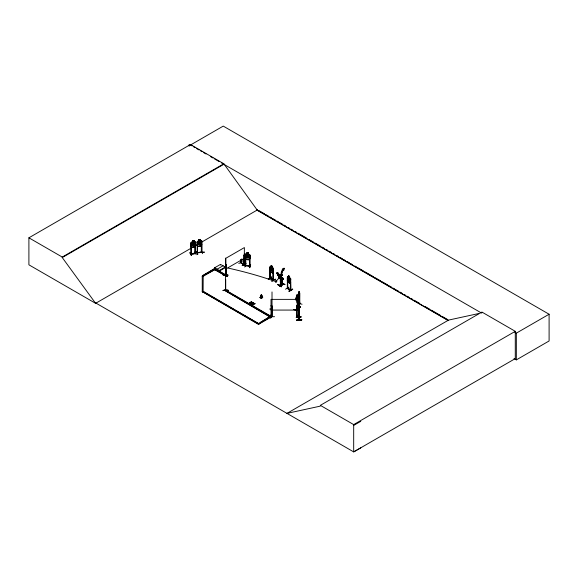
<?xml version="1.0" encoding="UTF-8"?>
<svg xmlns="http://www.w3.org/2000/svg" width="578" height="578" viewBox="0 0 578 578"><rect width="100%" height="100%" fill="white"/><g stroke="black" fill="none" stroke-linecap="round" stroke-linejoin="round"><path stroke-width="0.87" d="M269.644 309.078L271.277 308.898M261.364 296.131C260.953 291.847 263.77 299.505 260.707 297.627L261.408 294.729M298.616 317.3L299.231 320.053L299.216 308.551M299.346 309.071L299.404 320.046L299.173 319.381M282.115 278.74L282.411 278.878M298.884 305.87L298.812 305.011M299.158 312.062L299.093 313.103L299.216 312.055M298.082 298.501L298.284 299.556L299.44 297.453L299.606 295.893M261.054 297.793L261.285 294.816L260.548 297.381M298.884 294.903L299.296 292.967L299.31 296.015L298.877 295.502L298.45 297.547L298.609 294.173L298.797 294.838M295.365 309.57L298.494 310.335L293.747 309.57M300.524 306.781L296.63 306.051M299.072 310.545L298.978 311.137L298.725 308.76M299.411 320.002L298.848 317.264M297.005 300.163L297.02 294.831L297.056 296.225L297.41 295.546L296.203 297.634L296.521 295.712L296.29 299.563M297.403 307.46L297.742 296.55M296.803 308.912L297.562 306.802M298.429 295.575L298.356 306.492C302.785 297.583 297.186 308.883 298.284 305.82M261.061 296.196L261.343 294.744M260.707 297.627L261.307 294.852M225.507 275.562L225.716 274.875M225.543 258.106L225.543 290.445L225.738 289.744L225.543 290.055M296.073 298.385L296.247 297.612L296.037 300.119M298.327 297.005L298.58 297.619C299.664 296.514 299.556 290.185 298.58 292.352L298.118 295.018M281.761 285.583L281.616 278.538L281.688 285.597L282.274 278.56M282.165 278.553L282.765 279.557L279.831 277.657L278.524 275.41M298.616 293.667L298.335 306.492M278.986 274.933L279.463 274.651L279.326 275.258L280.67 276.746L279.188 275.316L278.697 275.619L278.856 274.998L277.563 273.589L278.972 274.962M224.141 274.297L227.645 276.508L224.661 275.02M227.616 276.486L225.499 275.309L227.645 276.508M277.816 284.701C288.516 291.095 270.591 280.2 281.291 286.544M297.771 307.279L296.637 308.609M298.631 305.841L298.898 306.463M298.739 305.618L298.718 317.553L298.884 306.817M300.509 306.976L296.637 306.015M288.957 278.871L289.99 278.408L289.267 279.499L290.019 281.493L289.036 279.651C288.581 281.464 287.302 280.012 288.798 279.217L288.082 277.31L289.022 279.051M283.22 270.425L284.008 268.235L284.405 268.459L283.625 270.649L282.895 269.955A3.916 2.225 -60.7 0 0 281.739 274.637L282.302 275.157L281.912 275.655L281.313 275.092A4.573 2.601 -60.7 0 1 282.317 270.107L282.339 269.16L284.008 268.235M273.394 272.195L273.004 273.329L270.396 271.739L269.977 270.273L270.331 271.79L273.04 273.307M290.272 283.415L290.655 282.36M290.691 282.339L290.3 283.473L287.627 281.927L287.309 280.395M243.851 259.24L243.468 260.295L241.525 259.146M243.894 259.219L243.497 260.353L241.481 259.168M193.196 243.562L194.511 242.131L193.529 243.808L194.555 245.202L193.218 244.14L191.882 245.643L192.893 243.909C190.35 241.517 193.558 242.76 193.168 243.49M197.243 241.705L197.192 245.224L197.683 246.481L201.325 245.881L201.852 244.487M201.361 252.109L201.426 252.514L201.679 251.921M245.375 254.985L245.802 255.043L245.816 265.837L245.325 265.801M246.936 254.024L246.936 252.709L248.504 252.918L248.489 254.262L249.523 254.363C251.271 257 250.339 261.942 245.888 259.146M245.838 259.219L245.361 257.81L245.838 259.219L249.537 259.674M246.936 252.709L246.972 254.103L246.185 254.436L246.185 256.892L246.972 258.048L248.439 258.243L249.226 257.297L249.226 254.84L248.439 254.298L248.504 252.918M245.592 264.283L244.725 267.043M245.816 265.837L245.816 265.324L245.78 265.851M245.766 265.829L245.325 265.67M250.072 266.01L245.282 265.374L250.021 265.873L250.072 266.4L249.544 266.35L249.689 265.829M250.021 255.7L249.588 255.642L249.631 266.371L250.108 266.306L245.332 265.772L245.361 254.284L246.987 254.074M249.804 267.744L250.65 264.746L249.573 267.686M249.429 302.489L250.881 302.482L250.874 303.551L251.278 301.441L250.931 302.525L249.429 302.713L250.931 302.525M250.874 303.551L251.56 301.608M253.128 304.852L253.482 303.761L254.963 303.79L253.482 303.985L253.128 304.852L253.532 302.966M252.846 304.685L253.532 302.742M250.592 303.385L250.881 302.482M253.532 303.797L253.814 302.908M272.014 291.948L272.014 316.715L272.18 305.878M189.859 252.868L191.477 255.555L190.119 252.608M197.77 254.515L196.383 251.741M197.727 254.486L196.347 251.77M238.786 263.532L242.261 261.531M268.25 279.102L271.732 276.927L268.279 278.928M279.347 285.583L282.808 283.574M288.877 287.158L285.554 289.224M240.881 262.455L240.491 262.231L241.012 262.369M240.527 259.97L240.499 262.658L243.967 264.623L243.93 258.366M240.614 262.159L240.997 262.73M243.634 264.457L243.62 259.074M240.614 262.549L244.429 264.348M269.948 278.199L270.294 278.408L270.114 267.441M270.345 278.408L270.425 271.19M271.154 265.685L272.216 266.299L272.787 268.38L272.787 270.836L272.216 271.559L271.154 270.945L270.583 269.565L270.583 267.108C271.053 266.075 270.078 266.906 273.011 268.033L273.43 268.691L273.43 280.193L273.047 280.005L273.495 279.68M270.677 315.191L270.706 318.023M270.916 314.996L270.728 318.008M287.252 288.328L287.671 276.609L290.727 278.834L290.727 290.329C288.285 290.893 286.861 286.5 287.591 288.552M290.459 289.759L290.857 289.86L287.642 288.27M282.642 279.203L282.837 278.112M282.62 279.225C276.421 269.153 282.396 278.452 282.563 279.188C283.603 277.57 282.736 278.704 280.706 277.209M296.536 295.726L297.07 294.838M296.622 295.799L296.919 295.264M298.66 292.425L299.093 291.543M296.622 296.239L296.919 295.705M298.66 292.865L298.963 292.338M299.115 291.464L299.093 292.858L299.455 292.179L298.291 294.238M299.78 293.183L299.657 304.144L299.606 292.367M296.637 302.229L297.569 299.267M293.74 309.606L298.494 310.335L294.592 309.57M297.46 303.226L302.063 304.209M296.088 309.851L296.319 309.476L296.29 309.859M296.637 308.883L297.757 306.824M299.469 303.833L298.125 306.058L298.429 306.268M296.803 308.638L297.511 307.236M299.628 303.869L298.248 306.246M296.904 306.983L300.083 307.474L296.897 306.831M226.309 274.969L225.839 275.085L226.186 274.882M244.277 264.623L244.227 265.013L244.393 247.572L225.875 258.265L225.991 275.547L226.309 264.652L225.875 264.76L226.309 264.652M281.97 278.74L281.985 278.719C282.83 279.427 281.096 287.078 281.761 285.221M280.402 284.773C281.341 285.611 279.608 280.251 280.605 277.888L281.016 278.083L280.973 284.752M281.414 285.424L282.006 285.445M282.339 269.16L283.068 269.854L282.721 270.331A4.573 2.601 -60.7 0 0 281.717 275.316L281.912 275.655M191.325 253.793C189.028 254.074 195.646 254.421 195.494 252.976M191.347 253.764L191.253 254.183L191.246 243.374L190.819 243.446L191.246 243.374M194.013 241.785L195.559 241.994L195.458 253.504L195.451 253.099M201.78 252.051L197.134 252.824L197.589 252.629M197.546 242.334L197.553 253.157L197.589 242.428L197.12 242.406L197.589 242.428M281.508 275.431L281.905 274.926M280.027 274.76L280.178 275.135L277.043 273.083M277.743 273.466L277.245 272.578L278.885 274.124M279.665 274.572L281.703 278.17L281.515 277.454M278.986 276.667L281.703 278.17L278.986 276.667L276.826 273.163M279.319 277.115L279.08 276.797L279.355 277.137M282.779 279.528L279.333 277.584L279.831 277.657M190.885 254.255L190.899 242.738L191.39 242.182L194.988 241.662M278.639 278.018L279.412 277.173L279.99 277.556L279.217 278.408L278.639 278.018L279.217 278.408M278.675 278.097L279.412 277.173M276.27 281.096L278.827 278.155M279.181 278.329L279.99 277.556M271.407 316.144L270.966 316.665L271.516 316.383M297.157 316.679L297.208 299.375L271.017 299.375L271.068 316.693M281.262 286.746L277.837 284.521M280.749 284.932L280.713 277.91L280.337 278.054L280.713 278.228M282.1 278.755L281.761 278.899M299.664 304.115L299.397 292.172M297.641 307.467L297.359 295.539M225.839 275.475L226.222 275.251M244.501 264.861L244.393 254.067L244.046 264.962M245.888 253.93L245.404 254.342L245.375 265.793M270.374 266.465L269.977 266.747L270.013 278.235M287.309 276.869L287.692 276.66M270.966 316.563L271.407 316.679M271.443 316.672L271.068 316.534M297.157 316.144L296.716 316.39M243.894 259.269L243.851 255.729M244.169 265.035L244.516 254.139M242.941 263.669L246.242 265.548M225.998 264.832L225.998 275.525L226.186 264.579M96.035 303.139L95.659 303.363L28.9 264.818L28.9 237.811L190.48 144.522L223.838 163.776L257.196 210.045L448.181 320.313M190.48 144.522L190.48 145.02L223.245 126.105L549.1 314.237L549.1 340.969L516.335 359.884L513.994 358.526M28.9 237.811L62.258 257.066L223.838 163.776M360.759 447.863L353.685 451.895L95.991 303.118L95.608 303.334L62.258 257.564L223.838 164.275M95.608 303.334L193.334 246.914M194.894 246.011L197.228 244.667M201.122 242.42L257.571 209.828M214.59 267.809L220.471 264.413L223.094 265.764L225.153 267.115L225.153 267.73L219.272 271.125L219.272 270.511L217.205 269.16L214.59 267.809L214.59 268.423L226.345 275.207L225.673 275.598L214.098 269.254M202.517 275.598L214.77 268.524L202.517 275.937L214.77 269.644L203.196 276.327L202.517 275.937M217.205 269.16L223.094 265.764M219.272 270.511L225.153 267.115M225.875 268.958L244.393 258.265M243.858 264.211L240.881 262.564L243.93 264.601M243.584 264.399L243.735 259.898M242.29 265.367C253.056 259.139 234.82 269.789 245.939 263.662M214.864 269.695L225.673 275.937L226.352 274.947M271.458 305.87L271.017 305.87L271.458 305.87L271.407 316.889L258.474 324.352L202.56 291.731L203.239 291.341L259.154 323.962L243.62 314.988M202.56 292.063L203.239 291.673L235.08 310.061M224.423 290.207L270.728 317.279L224.423 290.207L225.102 289.816L271.458 316.563M224.423 290.539L225.102 290.156L230.506 293.27M271.154 265.598L271.154 267L271.154 265.598L272.296 266.256L272.252 267.592L272.989 268.019M273.43 268.691L273.322 280.171M273.083 269.297L273.517 269.406L273.083 269.297L273.076 280.005M270.186 278.134L273.394 280.171M273.047 279.687L270.461 278.061M275.273 279.152L271.805 281.161M271.942 281.248L275.403 279.225M280.027 276.551L279.803 277.556M281.616 278.538L281.616 278.899M282.729 278.365L280.583 277.281M279.463 277.324L282.996 279.34L283.083 278.278M288.415 277.079L288.487 275.807L289.592 276.4L289.549 277.736M290.373 289.751L287.468 288.292L287.288 277.657L287.721 277.765M281.313 282.736L284.976 284.629L281.5 282.628M290.329 278.141L290.727 278.834M279.188 285.525L282.852 283.408L279.384 285.409M290.792 290.207L290.329 290.127L290.496 279.369L290.85 290.264L287.411 288.278M290.813 279.55L290.38 279.434M289.072 291.095C299.996 285.019 281.869 295.64 292.547 289.101M289.079 291.283L292.714 289.383M260.794 322.235L270.056 316.549L258.474 323.572M202.56 291.731L258.474 324.012L271.407 316.549M286.601 413.602L448.564 320.089L478.403 313.601M286.977 413.378L320.335 406.124L320.335 405.351L481.915 312.062L515.273 331.317L515.273 358.606L353.685 451.895L353.685 424.606L515.273 331.317M481.915 312.835L481.539 313.059L221.511 162.931M514.788 332.256L516.335 333.152L549.1 314.237M353.685 425.386L360.759 421.355M282.743 269.384L284.405 268.459M250.072 266.4L250.021 254.912L245.874 253.959M279.665 277.772L276.941 272.997M190.856 253.713L195.458 253.113M195.061 253.034L195.443 252.983M197.149 252.673C200.631 252.781 211.75 251.322 197.185 252.81M261.364 294.881L262.289 297.294M270.078 278.112L273.43 279.803M273.228 279.918L273.199 269.225M290.459 290.04L290.496 279.369M192.46 240.723L194.013 240.47L192.46 240.723L192.496 242.045L191.405 242.218M200.306 239.429L198.753 239.682L198.803 241.033L198.03 241.597L198.03 244.053L198.803 244.978L200.255 244.74L201.028 243.562L201.028 241.105L200.255 240.795L200.291 239.393L198.738 239.653L198.753 240.997L197.192 241.698L197.221 253.2M197.705 241.185L201.281 240.621L201.801 240.975M195.017 242.753L195.494 242.774L195.017 242.753L195.075 253.561L195.068 242.847M201.31 241.705L201.787 241.734L201.31 241.705L201.31 252.507M190.913 242.767L191.39 247.521L194.974 246.857M197.705 246.401L201.325 245.881M191.376 247.492L195.024 246.922L195.559 245.527L195.559 241.994M194.909 252.008L196.224 254.717M201.397 250.968L202.553 253.691M190.87 254.233L195.494 253.467M251.278 302.272L252.709 302.489L251.228 302.677M252.709 302.489L251.278 302.496L252.709 302.265M249.429 302.713L250.881 302.706M254.963 303.566L253.532 303.573L253.482 303.985M253.135 304.006L251.683 303.797L254.963 303.79M251.683 303.797L253.186 303.602M251.683 304.014L253.186 303.826M271.407 316.289L270.981 316.289M297.157 316.289L296.716 316.274M296.817 316.534L296.817 316.144M242.774 263.727L246.271 265.721M281.341 282.685L284.817 284.687M197.524 252.629L201.267 252.022M191.231 253.67L195.118 253.157M296.268 317.243L301.174 316.845L296.268 317.228M301.174 316.99L296.297 317.178M296.875 319.995C311.983 318.875 286.32 321.065 301.752 319.663M296.875 320.219L301.788 320.039L296.882 320.183M298.689 317.517L298.862 304.931L298.971 312.467M299.072 308.088L298.985 307.178L299.151 308.58M298.624 309.324L298.732 310.913M282.765 278.112L282.599 279.188M240.701 262.578L240.65 259.898M240.816 262.824L240.845 260.151M270.287 277.996L269.955 277.794L270.237 278.386M225.716 264.854L225.673 275.937M224.806 275.092C218.694 275.207 232.573 275.114 226.446 275.106M223.173 275.207L224.806 275.193M226.446 275.193L228.086 275.179M225.709 279.463L225.716 290.445L225.76 289.802M223.173 290.25C238.266 289.997 212.95 290.85 228.086 290.214M223.173 290.568L228.086 290.423L223.173 290.604M296.716 316.665L296.767 305.87L297.208 305.87M297.244 315.198L297.309 317.828M297.208 316.542L296.817 316.679M296.767 316.665L297.208 316.665M269.644 316.708L274.557 316.701M203.116 276.017L202.242 276.017L202.242 291.745L203.116 291.745L203.196 275.988M202.242 276.327L203.116 276.327M202.242 291.435L203.116 291.435M259.883 297.302C260.555 299.541 265.027 297.013 261.48 296.449M271.017 310.068L297.208 310.068M246.972 252.788L248.453 252.954M247.637 255.714L249.039 254.768L248.041 256.148L249.096 257.795L247.731 256.386C247.189 258.402 245.202 257.405 247.391 256.054L246.409 254.421L247.687 255.621M298.566 292.338L298.631 293.682M298.118 298.551L298.082 294.997L298.118 306.513M296.622 306.246L300.531 306.969L296.557 306.376M275.352 281.435L276.046 282.281L275.352 281.435A328.528 169.166 -5 0 0 228.129 268.084M299.209 319.627L298.718 317.271M299.209 320.017L299.158 308.551M270.136 278.134L270.049 266.761M273.322 279.781L270.013 277.845M290.64 290.3L290.568 289.672M282.656 269.644L283.068 269.854M282.895 269.955L283.625 270.649M277.209 272.621L278.35 273.271M190.48 145.02L192.033 145.916M193.587 146.812L195.14 147.708M196.686 148.604L199.013 149.948M200.566 150.844L202.119 151.739M203.673 152.635L205.999 153.979M210.652 156.667L212.979 158.011M214.532 158.907L219.185 161.587M259.132 210.724L264.587 213.874M266.147 214.778L268.488 216.129M270.042 217.025L271.602 217.928M273.163 218.824L275.504 220.175M277.064 221.078L278.618 221.981M280.178 222.877L282.519 224.228M284.08 225.131L285.633 226.027M287.974 227.378L289.535 228.281M291.095 229.177L292.649 230.08M294.99 231.431L296.55 232.327M298.111 233.23L306.687 238.179M309.02 239.53L313.702 242.233M315.256 243.128L320.718 246.279M322.271 247.182L324.612 248.533M326.173 249.429L327.733 250.332M329.294 251.235L331.627 252.579M333.188 253.482L334.749 254.385M337.082 255.729L338.643 256.632M340.204 257.535L342.544 258.886M344.105 259.782L345.658 260.685M347.219 261.581L349.56 262.932M351.121 263.835L352.674 264.731M355.015 266.082L356.575 266.985M358.136 267.881L363.591 271.031M365.151 271.935L373.728 276.884M375.281 277.787L380.743 280.937M382.296 281.833L387.759 284.99M389.312 285.886L391.653 287.237M393.213 288.14L394.774 289.036M396.335 289.939L398.668 291.29M400.229 292.186L401.789 293.089M404.123 294.44L405.684 295.336M407.244 296.239L408.805 297.135M411.146 298.486L412.699 299.39M414.26 300.285L419.715 303.443M425.177 306.593L429.851 309.288M431.412 310.191L440.768 315.588M442.322 316.491L447.784 319.641M256.683 209.973L448.297 320.602M289.592 276.4L288.451 275.742L288.451 277.144L287.88 277.252L287.88 279.709L288.451 281.089L289.513 281.703L290.084 280.98L289.549 276.421M290.308 283.393L287.692 281.876L287.345 280.409M282.028 278.704L281.414 278.697L281.378 285.445M215.543 269.305L224.033 274.21M259.883 297.374L261.364 298.262M251.56 301.824L251.278 301.441M232.045 294.166L271.407 316.889M236.633 310.957L242.066 314.092M320.335 405.351L353.685 424.606M282.88 279.34L279.571 277.202L279.333 277.584L276.833 273.119L279.022 276.624M278.834 274.174L280.337 276.84L278.3 275.193L277.245 272.578M245.794 263.568L242.312 265.548M243.483 255.043L243.894 255.736M280.344 274.94L282.924 279.42M279.08 276.797L279.622 277.78M280.142 275.128L281.479 277.498M282.302 275.157L282.136 274.861A3.916 2.225 -60.7 0 1 283.299 270.179M200.306 240.744L201.852 240.947L201.787 252.427L201.736 241.64M197.669 246.452L197.257 245.238M190.899 246.264L191.426 247.471M190.09 252.781L191.477 255.555M296.738 298.768L296.42 297.815L296.846 298.27L297.258 296.341L297.121 299.657L296.839 298.877M299.093 307.785L298.667 305.625M262.21 297.554L261.545 294.845L261.921 297.749M298.812 309.223L298.978 310.083M298.739 310.892L299.158 313.088L298.689 310.899M261.48 294.737L261.791 296.882M261.429 294.888L261.494 297.843M282.902 278.35L282.996 279.34M279.99 276.486L280.034 277.505M279.976 276.501L279.911 277.577M516.335 333.152L516.335 359.884M298.862 304.931L298.891 306.463M297.504 295.777L297.424 307.489M297.005 299.108L297.005 296.651L296.536 299.939M296.088 298.378L296.088 300.127M287.721 281.327L287.642 288.552L287.606 277.837M280.366 278.025L280.366 284.795M240.961 260.078L240.997 262.773M220.471 264.413L220.471 265.027M193.991 240.441L193.955 241.835L194.735 242.146L194.735 244.602L193.955 245.78L192.51 246.026L191.737 245.101L191.737 242.644L192.51 242.074L192.51 240.759M193.941 240.491L193.941 241.806M189.172 144.421L189.172 146.191M62.258 257.066L62.258 257.564M224.336 267.267A328.528 169.166 -5 0 1 225.854 267.592M275.851 280.684L276.783 281.479L275.851 280.684M296.081 309.822L296.081 309.432L296.059 309.815M272.737 271.313L271.739 269.507C271.371 271.313 269.904 269.89 271.501 269.081L270.786 267.166L271.725 268.914C272.137 267.173 273.495 268.654 271.971 269.362L272.737 271.313M200.862 244.104L200.335 244.198L199.518 243.1L198.175 244.602L199.186 242.861L198.218 241.525L199.489 242.514L200.804 241.091L199.829 242.767L200.862 244.104M299.043 293.284L298.58 296.565L299.043 293.284M283.263 283.661L279.766 285.857L283.263 283.661M283.415 283.928L279.947 285.929L283.43 283.957M193.702 240.78L192.77 240.939L192.77 241.373L193.702 241.221L193.702 240.78M199.995 239.74L199.063 239.892L199.063 240.332L199.995 240.181L199.995 239.74M193.955 242.276L192.51 242.514L192.51 244.971L193.955 244.732L193.955 242.276M200.255 241.236L198.803 241.474L198.803 243.93L200.255 243.692L200.255 241.236M248.179 253.164L247.232 253.041L247.232 253.482L248.179 253.605L248.179 253.164M248.439 254.739L246.972 254.544L246.972 257L248.439 257.196L248.439 254.739M278.22 273.322L277.541 272.924L278.22 273.322M279.001 274.471L277.931 273.856L278.871 275.518L279.94 276.132L279.001 274.471M272.028 266.407L271.342 266.017L272.028 266.848L272.028 266.407M289.325 276.551L288.639 276.154L289.325 276.992L289.325 276.551M272.216 268.055L271.154 267.441L271.154 269.897L272.216 270.511L272.216 268.055M289.513 278.199L288.451 277.584L288.451 280.041L289.513 280.648L289.513 278.199"/></g></svg>
